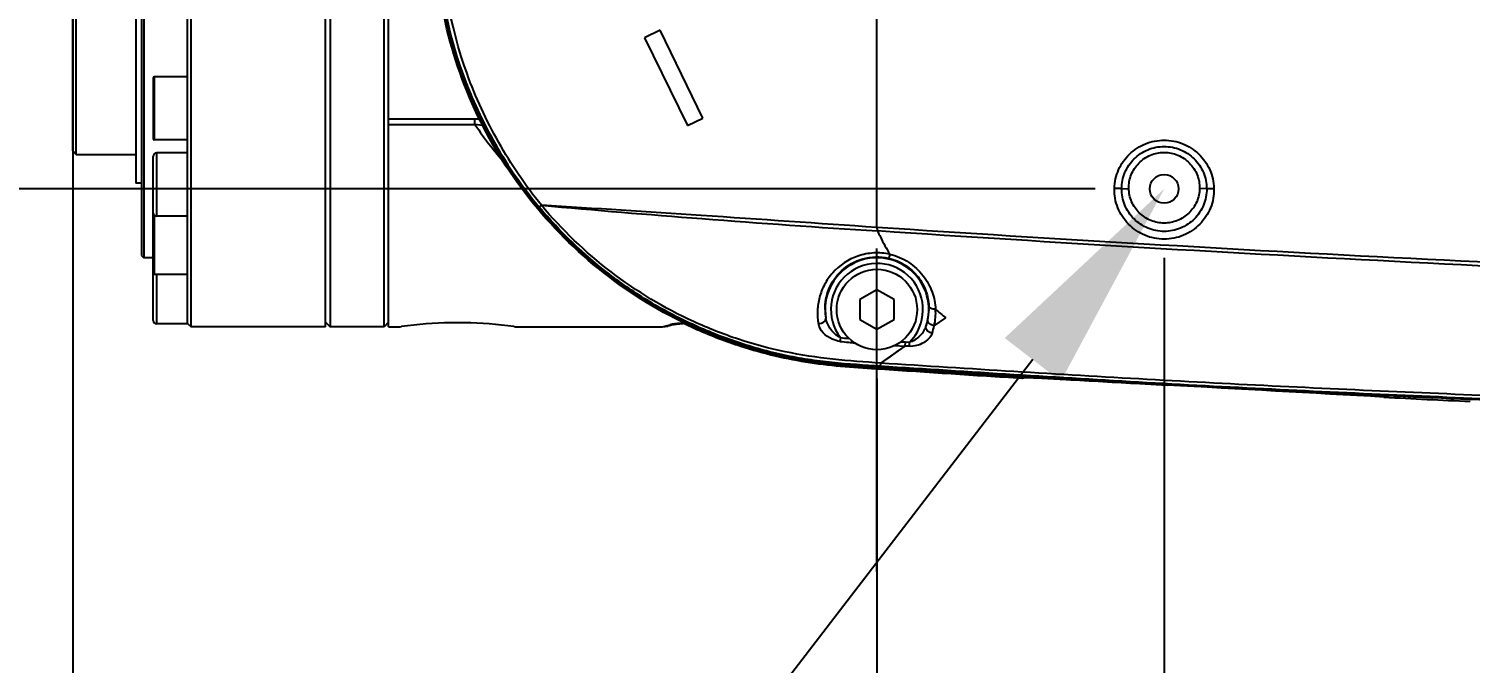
# Model space of a CAD drawing. Header units: millimetres. Extents: x 5828 to 6704, y 123 to 421.
# Drawn here: x 6406.93 to 6415.29, y 269.78 to 273.46 of the extents above; entities that cross this region are included whole.
import ezdxf
from ezdxf import colors
from ezdxf.entities.mleader import LeaderData, LeaderLine
from ezdxf.math import Vec2, Vec3

# ---------------------------------------------------------------- set-up
doc = ezdxf.new("R2010")
doc.units = ezdxf.units.MM
doc.linetypes.add('CENTER', pattern=[0.6, 0.375, -0.075, 0.075, -0.075])
for name, color, linetype in [('中心线', 7, 'Continuous'), ('外形图', 7, 'Continuous'), ('多重引线', 7, 'Continuous'), ('尺寸标注', 7, 'Continuous')]:
    doc.layers.add(name, color=color, linetype=linetype)
doc.styles.add('微软雅黑', font='msyh.ttc', dxfattribs={"height": 1.5})
doc.dimstyles.new('尺寸标注_1_15比例', dxfattribs={"dimtxt": 1.5, "dimasz": 1.25, "dimexe": 0.5, "dimexo": 0.4, "dimgap": 0.5, "dimtad": 1, "dimdec": 1, "dimlfac": 15, "dimdsep": 46, "dimtxsty": '微软雅黑', "dimcen": 0.09, "dimadec": 0, "dimazin": 0, "dimtp": 0.01, "dimtm": 0.01, "dimtfac": 1, "dimtdec": 1, "dimtofl": 0, "dimtmove": 0, "dimatfit": 3, "dimfxl": 1, "dimtolj": 1, "dimarcsym": 0})

# ---------------------------------------------------------------- blocks, each defined once
blk = doc.blocks.new('*D783')
at = {"layer": 'Defpoints', "color": 0}
for p in [(6407.1832, 274.0616), (6431.8498, 233.4909), (6431.8498, 229.3627)]:
    blk.add_point(p, dxfattribs=at)
at = {"layer": '尺寸标注', "color": 0, "lineweight": -2}
for p, q in [((6407.1832, 273.6616), (6407.1832, 228.8627)), ((6431.8498, 233.0909), (6431.8498, 228.8627)), ((6408.4332, 229.3627), (6430.5998, 229.3627))]:
    blk.add_line(p, q, dxfattribs=at)
at = {"layer": '尺寸标注', "color": 0}
for points in [[(6408.4332, 229.571), (6408.4332, 229.1543), (6407.1832, 229.3627)], [(6430.5998, 229.1543), (6430.5998, 229.571), (6431.8498, 229.3627)]]:
    blk.add_solid(points, dxfattribs=at)
at = {"layer": '尺寸标注', "color": 0, "insert": (6419.5165, 230.6378), "char_height": 1.5, "attachment_point": 5, "style": '微软雅黑'}
blk.add_mtext('\\A1;370', dxfattribs=at)
blk = doc.blocks.new('*D802')
at = {"layer": 'Defpoints', "color": 0}
for p in [(6413.5165, 275.5949), (6404.7161, 272.5282), (6413.5165, 272.5282)]:
    blk.add_point(p, dxfattribs=at)
at = {"layer": '尺寸标注', "color": 0, "lineweight": -2}
for p, q in [((6404.7161, 276.8449), (6404.7161, 281.6922)), ((6413.1165, 275.5949), (6404.2161, 275.5949)), ((6413.1165, 272.5282), (6404.2161, 272.5282)), ((6404.7161, 271.2782), (6404.7161, 270.0282))]:
    blk.add_line(p, q, dxfattribs=at)
at = {"layer": '尺寸标注', "color": 0}
for points in [[(6404.5078, 276.8449), (6404.9244, 276.8449), (6404.7161, 275.5949)], [(6404.9244, 271.2782), (6404.5078, 271.2782), (6404.7161, 272.5282)]]:
    blk.add_solid(points, dxfattribs=at)
at = {"layer": '尺寸标注', "color": 0, "insert": (6403.4409, 280.0791), "char_height": 1.5, "attachment_point": 5, "rotation": 90, "style": '微软雅黑'}
blk.add_mtext('\\A1;46', dxfattribs=at)
blk = doc.blocks.new('*D803')
at = {"layer": 'Defpoints', "color": 0}
for p in [(6413.5165, 272.5282), (6411.8498, 271.8282), (6411.8498, 268.1592)]:
    blk.add_point(p, dxfattribs=at)
at = {"layer": '尺寸标注', "color": 0, "lineweight": -2}
for p, q in [((6413.5165, 272.1282), (6413.5165, 267.6592)), ((6411.8498, 271.4282), (6411.8498, 267.6592)), ((6410.5998, 268.1592), (6409.3498, 268.1592)), ((6414.7665, 268.1592), (6419.4297, 268.1592))]:
    blk.add_line(p, q, dxfattribs=at)
at = {"layer": '尺寸标注', "color": 0}
for points in [[(6410.5998, 267.9509), (6410.5998, 268.3676), (6411.8498, 268.1592)], [(6414.7665, 268.3676), (6414.7665, 267.9509), (6413.5165, 268.1592)]]:
    blk.add_solid(points, dxfattribs=at)
at = {"layer": '尺寸标注', "color": 0, "insert": (6417.8955, 269.4349), "char_height": 1.5, "attachment_point": 5, "style": '微软雅黑'}
blk.add_mtext('\\A1;25', dxfattribs=at)

msp = doc.modelspace()

# ---------------------------------------------------------------- linework, layer by layer
at = {"layer": '中心线', "linetype": 'CENTER', "ltscale": 5}
msp.add_line((6411.8498, 270.3066), (6411.8498, 278.0305), dxfattribs=at)
at = {"layer": '外形图', "color": 7, "linetype": 'Continuous'}
for p, q in [((6407.8498, 271.7449), (6407.8498, 276.3782)), ((6407.8698, 271.7282), (6407.8698, 276.3949)), ((6408.6498, 271.7282), (6408.6498, 276.3949)), ((6408.6765, 276.3949), (6408.6765, 271.7282)), ((6408.9898, 271.7282), (6408.9898, 276.3949)), ((6409.0165, 271.7282), (6409.0165, 276.3949)), ((6407.5965, 275.9949), (6407.5965, 272.1282)), ((6407.5832, 275.9816), (6407.5832, 272.1416)), ((6411.8498, 272.3042), (6411.8498, 275.8189)), ((6407.5498, 275.5616), (6407.5498, 272.5616)), ((6407.1832, 272.7482), (6407.1832, 275.3749)), ((6407.2032, 272.7282), (6407.2032, 275.3949)), ((6410.5915, 273.4478), (6410.5016, 273.404)), ((6410.5016, 273.404), (6410.7501, 272.8947)), ((6410.8399, 272.9385), (6410.5915, 273.4478)), ((6407.6498, 273.1716), (6407.6498, 272.8182)), ((6407.6565, 273.1782), (6407.6565, 272.8116)), ((6407.8498, 273.1782), (6407.6565, 273.1782)), ((6409.0165, 272.9346), (6409.5168, 272.9346)), ((6409.0165, 272.9015), (6409.5168, 272.9015)), ((6409.5168, 272.9015), (6409.5168, 272.9346)), ((6410.7501, 272.8947), (6410.8399, 272.9385)), ((6407.1832, 272.7482), (6407.2032, 272.7282)), ((6407.8498, 272.8116), (6407.6565, 272.8116)), ((6407.6698, 272.7364), (6407.6698, 272.3697)), ((6407.8498, 272.7364), (6407.6698, 272.7364)), ((6407.2032, 272.7282), (6407.5498, 272.7282)), ((6407.6498, 271.7649), (6407.6498, 272.7164)), ((6407.5832, 272.5616), (6407.5498, 272.5616)), ((6413.2697, 272.5291), (6413.3111, 272.53)), ((6413.7633, 272.5291), (6413.7219, 272.53)), ((6407.6565, 272.375), (6407.6565, 272.0307)), ((6407.8498, 272.3697), (6407.6698, 272.3697)), ((6407.5832, 272.1416), (6407.5965, 272.1282)), ((6407.6498, 272.1282), (6407.5965, 272.1282)), ((6407.8498, 272.0307), (6407.6565, 272.0307)), ((6407.6698, 272.0307), (6407.6698, 271.7449)), ((6411.8498, 271.9429), (6411.7505, 271.8856)), ((6411.9491, 271.8856), (6411.8498, 271.9429)), ((6411.7505, 271.8856), (6411.7505, 271.7709)), ((6411.9491, 271.7709), (6411.9491, 271.8856)), ((6407.8498, 271.7449), (6407.6698, 271.7449)), ((6407.8498, 271.7482), (6407.8698, 271.7282)), ((6408.6498, 271.7549), (6408.6765, 271.7282)), ((6409.0165, 271.7549), (6408.9898, 271.7282)), ((6409.0832, 271.7282), (6409.0918, 271.7294)), ((6409.7419, 271.7293), (6409.7498, 271.7282)), ((6410.6043, 271.7282), (6410.6355, 271.7365)), ((6410.6043, 271.7282), (6410.6329, 271.7358)), ((6410.6329, 271.7358), (6410.6506, 271.7405)), ((6410.6355, 271.7365), (6410.6506, 271.7405)), ((6410.6806, 271.7432), (6410.6366, 271.7322)), ((6410.6801, 271.7431), (6410.6853, 271.7438)), ((6410.6829, 271.7437), (6410.6829, 271.7437)), ((6410.6845, 271.7437), (6410.687, 271.744)), ((6410.6853, 271.7438), (6410.6926, 271.7447)), ((6410.6912, 271.7446), (6410.6945, 271.7449)), ((6410.6926, 271.7447), (6410.7016, 271.7457)), ((6410.7, 271.7455), (6410.706, 271.7461)), ((6410.7016, 271.7457), (6410.713, 271.7468)), ((6410.7377, 271.7445), (6410.7413, 271.7428)), ((6410.7398, 271.749), (6410.7434, 271.7471)), ((6411.7505, 271.7709), (6411.8498, 271.7136)), ((6411.8498, 271.7136), (6411.9491, 271.7709)), ((6412.1824, 271.7343), (6412.2488, 271.7808)), ((6412.1824, 271.7341), (6412.2488, 271.7807)), ((6408.6498, 271.7282), (6407.8698, 271.7282)), ((6408.9898, 271.7282), (6408.6765, 271.7282)), ((6409.0165, 271.7282), (6409.0832, 271.7282)), ((6409.7498, 271.7282), (6409.7487, 271.7284)), ((6409.7498, 271.7282), (6410.6043, 271.7282)), ((6411.6377, 271.6657), (6411.6353, 271.6436)), ((6411.8724, 271.5171), (6412.0141, 271.6163)), ((6411.9497, 271.62), (6412.0141, 271.6163)), ((6412.0141, 271.6163), (6412.0155, 271.6388)), ((6412.0357, 271.6151), (6412.0141, 271.6164)), ((6412.0356, 271.615), (6412.0141, 271.6163)), ((6412.037, 271.6375), (6412.0155, 271.6388)), ((6411.8713, 271.4991), (6411.8724, 271.5171)), ((6412.7097, 271.4346), (6412.7039, 271.4332)), ((6412.7587, 271.433), (6412.7656, 271.4327)), ((6412.8063, 271.4306), (6412.8064, 271.4306)), ((6413.3744, 271.3991), (6413.5334, 271.3904))]:
    msp.add_line(p, q, dxfattribs=at)
for points in [[(6410.6043, 271.7282), (6410.6202, 271.7292), (6410.6366, 271.7322)], [(6410.6806, 271.7432), (6410.6809, 271.7432), (6410.6816, 271.7433)], [(6410.7118, 271.7467), (6410.7229, 271.7476), (6410.7347, 271.7486), (6410.7472, 271.7496), (6410.7543, 271.7501)], [(6411.8724, 271.5171), (6411.918, 271.549), (6411.9653, 271.5821), (6412.0142, 271.6164)], [(6412.7088, 271.4346), (6412.7087, 271.4346), (6412.7092, 271.4346)], [(6412.7092, 271.4346), (6412.711, 271.4347), (6412.7138, 271.4346), (6412.7174, 271.4346), (6412.7223, 271.4344), (6412.7289, 271.4342)], [(6412.7289, 271.4342), (6412.7372, 271.4339), (6412.7477, 271.4335), (6412.7615, 271.4329), (6412.7803, 271.432), (6412.8064, 271.4306)]]:
    msp.add_lwpolyline(points, dxfattribs=at)
for centre, radius in [((6413.5165, 272.5282), 0.0833), ((6411.8498, 271.8282), 0.2333)]:
    msp.add_circle(centre, radius, dxfattribs=at)
for centre, radius, start, end in [((6411.8536, 274.0626), 2.5631, 180.08712, 210.62132), ((6407.6565, 273.1716), 0.00667, 90, 180), ((6409.4833, 272.5246), 0.3783, 76.09268, 84.92509), ((6411.4218, 274.2022), 2.3067, 214.32535, 222.0338), ((6407.6565, 272.8182), 0.00667, 180, 270), ((6407.6698, 272.7164), 0.02, 90, 180), ((6411.8493, 274.0614), 2.5589, 210.64767, 211.03472), ((6411.8552, 274.0655), 2.566, 211.04499, 220.84875), ((6407.6698, 272.3897), 0.02, 180, 270), ((6411.8474, 274.0592), 2.556, 220.85637, 221.88617), ((6411.8529, 274.0649), 2.5639, 221.8987, 230.99584), ((6411.8523, 274.0643), 2.563, 230.99772, 232.51677), ((6411.8498, 271.8282), 0.3006, 340.70052, 189.67947), ((6411.8498, 271.8282), 0.2672, 314.45566, 217.44404), ((6407.6565, 272.0374), 0.00667, 180, 270), ((6411.8508, 274.0626), 2.5608, 232.52077, 241.02637), ((6411.8433, 274.0498), 2.5459, 241.03374, 243.20462), ((6411.8493, 271.8326), 0.3008, 180.83509, 190.51898), ((6411.852, 271.8324), 0.3, 347.34559, 359.20708), ((6411.8517, 271.8324), 0.3002, 359.20756, 3.18722), ((6411.8376, 271.81), 0.353, 347.59126, 3.14573), ((6413.0703, 272.831), 1.3334, 228.69066, 231.96924), ((6407.6698, 271.7649), 0.02, 180, 270), ((6409.42, 269.3752), 2.377, 91.04509, 97.96629), ((6409.4163, 269.4584), 2.2937, 89.99489, 90.99083), ((6409.4164, 269.4239), 2.3282, 89.00982, 89.99733), ((6409.4151, 269.4014), 2.3507, 81.97732, 88.98754), ((6410.6554, 271.8546), 0.1142, 267.60648, 282.5143), ((6410.7712, 270.9673), 0.7831, 96.25808, 97.16647), ((6410.6556, 271.8532), 0.1129, 282.5684, 283.99978), ((6410.8074, 270.6395), 1.1129, 95.81694, 96.26672), ((6410.8364, 270.3559), 1.398, 95.56681, 95.82316), ((6411.8517, 274.0687), 2.5666, 243.22787, 251.03922), ((6411.8482, 274.0592), 2.5673, 244.08288, 244.36888), ((6411.8479, 274.0586), 2.5666, 244.4601, 247.59618), ((6411.8517, 271.8325), 0.3003, 339.82055, 347.34087), ((6411.838, 271.8098), 0.3525, 340.2109, 347.60804), ((6411.8541, 274.0739), 2.5831, 247.59799, 250.63117), ((6411.9163, 274.2047), 2.5542, 263.73661, 264.85666), ((6411.8582, 274.0852), 2.5952, 250.62999, 252.10217), ((6411.8647, 274.1048), 2.605, 251.02706, 253.57982), ((6412.0102, 275.0434), 3.4204, 263.70644, 264.54917), ((6412.0478, 275.4344), 3.8132, 264.54525, 265.09655), ((6411.8549, 269.0641), 2.5797, 86.43145, 87.03871), ((6423.1717, 270.9547), 11.1556, 176.49121, 176.60656), ((6412.6919, 271.4508), 0.02, 266.43418, 283.74005), ((6412.692, 271.4503), 0.0195, 283.7162, 292.24336), ((6412.7128, 271.3874), 0.0475, 105.21604, 107.98077), ((6412.699, 271.4525), 0.0199, 267.32685, 284.26083), ((6412.7093, 271.3242), 0.1106, 90.01729, 90.68313), ((6412.6861, 270.1947), 1.2402, 87.84657, 88.42785), ((6412.6301, 268.6578), 2.7782, 87.34663, 87.88187), ((6412.5192, 266.2299), 5.2086, 86.84072, 87.28881), ((6380.7574, -331.1103), 603.3915, 86.7665387, 86.8861852), ((6416.7704, 306.734), 35.4687, 266.80165, 267.61122)]:
    msp.add_arc(centre, radius, start, end, dxfattribs=at)
for points, knots in [([(6412.6978, 271.4326), (6412.5954, 271.4388), (6412.3905, 271.4514), (6412.1344, 271.4684), (6411.9295, 271.4822), (6411.7255, 271.4947), (6411.4716, 271.5153), (6411.1728, 271.5783), (6410.7883, 271.708), (6410.3403, 271.9543), (6409.888, 272.3675), (6409.545, 272.8754), (6409.3314, 273.4493), (6409.2822, 273.8555), (6409.2819, 274.0579)], [0, 0, 0, 0, 0.063181, 0.126399, 0.158017, 0.18959, 0.252297, 0.314661, 0.37707, 0.501658, 0.626245, 0.750833, 0.875417, 1, 1, 1, 1]), ([(6409.2922, 274.0589), (6409.2925, 273.8714), (6409.3347, 273.4953), (6409.5189, 272.9593), (6409.8161, 272.4766), (6410.1461, 272.1379), (6410.449, 271.9155), (6410.6935, 271.7744), (6410.952, 271.6613), (6411.2214, 271.5773), (6411.4983, 271.5234), (6411.7323, 271.5037), (6411.9196, 271.4929), (6412.1069, 271.4816), (6412.3408, 271.4654), (6412.6216, 271.4471), (6412.9024, 271.4305), (6413.1833, 271.4143), (6413.5579, 271.3931), (6414.0262, 271.3684), (6414.5883, 271.3411), (6415.1505, 271.3159), (6415.9002, 271.2853), (6416.8375, 271.252), (6417.9626, 271.2193), (6419.4628, 271.1842), (6421.3384, 271.1542), (6423.5893, 271.1328), (6425.0899, 271.1227), (6425.8402, 271.1174)], [0, 0, 0, 0, 0.03123, 0.062458, 0.093688, 0.124916, 0.140555, 0.156192, 0.171829, 0.187473, 0.203107, 0.218729, 0.226548, 0.234365, 0.249989, 0.265612, 0.281238, 0.296864, 0.312489, 0.343739, 0.37499, 0.40624, 0.437491, 0.499992, 0.562493, 0.624994, 0.749996, 0.874998, 1, 1, 1, 1]), ([(6409.2951, 274.0616), (6409.2951, 273.7664), (6409.3741, 273.3181), (6409.6248, 272.7802), (6409.7956, 272.5358), (6409.8907, 272.4222)], [0, 0, 0, 0, 0.499061, 0.749534, 1, 1, 1, 1]), ([(6409.9027, 272.4334), (6409.81, 272.5472), (6409.6444, 272.7916), (6409.3979, 273.3251), (6409.3205, 273.7691), (6409.3201, 274.0616)], [0, 0, 0, 0, 0.250459, 0.500915, 1, 1, 1, 1]), ([(6413.2282, 272.5307), (6413.2288, 272.5675), (6413.2452, 272.6418), (6413.3109, 272.7337), (6413.4051, 272.7965), (6413.5165, 272.8175), (6413.6279, 272.7965), (6413.7221, 272.7337), (6413.7878, 272.6418), (6413.8042, 272.5675), (6413.8048, 272.5307)], [0, 0, 0, 0, 0.124901, 0.249896, 0.374931, 0.499995, 0.625058, 0.750096, 0.875095, 1, 1, 1, 1]), ([(6413.2697, 272.5291), (6413.2699, 272.5611), (6413.2831, 272.6255), (6413.3381, 272.7069), (6413.4201, 272.7612), (6413.5165, 272.7803), (6413.6129, 272.7612), (6413.6949, 272.7069), (6413.7499, 272.6255), (6413.7631, 272.5611), (6413.7633, 272.5291)], [0, 0, 0, 0, 0.125005, 0.249983, 0.374985, 0.499995, 0.625005, 0.750008, 0.874989, 1, 1, 1, 1]), ([(6413.3111, 272.53), (6413.3105, 272.557), (6413.3197, 272.6122), (6413.3663, 272.6812), (6413.4347, 272.7286), (6413.5165, 272.7447), (6413.5983, 272.7286), (6413.6667, 272.6812), (6413.7132, 272.6122), (6413.7225, 272.557), (6413.7219, 272.53)], [0, 0, 0, 0, 0.124969, 0.250069, 0.375017, 0.500016, 0.625008, 0.749952, 0.875052, 1, 1, 1, 1]), ([(6413.8048, 272.5307), (6413.8063, 272.4928), (6413.7927, 272.4152), (6413.7278, 272.3181), (6413.6315, 272.2513), (6413.5165, 272.2289), (6413.4015, 272.2513), (6413.3052, 272.3181), (6413.2404, 272.4152), (6413.2267, 272.4928), (6413.2282, 272.5307)], [0, 0, 0, 0, 0.124887, 0.249896, 0.374926, 0.500001, 0.625074, 0.750113, 0.875123, 1, 1, 1, 1]), ([(6413.2697, 272.5291), (6413.2666, 272.5293), (6413.2528, 272.53), (6413.2389, 272.5305), (6413.2282, 272.5307)], [0, 0, 0, 0, 0.224415, 1, 1, 1, 1]), ([(6413.7633, 272.5291), (6413.7635, 272.4969), (6413.7509, 272.4318), (6413.6961, 272.3494), (6413.6137, 272.2944), (6413.5165, 272.275), (6413.4194, 272.2944), (6413.337, 272.3494), (6413.2821, 272.4318), (6413.2695, 272.4969), (6413.2697, 272.5291)], [0, 0, 0, 0, 0.125003, 0.24997, 0.374973, 0.499998, 0.625022, 0.750025, 0.874995, 1, 1, 1, 1]), ([(6413.7219, 272.53), (6413.7213, 272.5037), (6413.7103, 272.4505), (6413.6633, 272.3846), (6413.596, 272.3398), (6413.5165, 272.3245), (6413.437, 272.3398), (6413.3697, 272.3846), (6413.3227, 272.4505), (6413.3117, 272.5037), (6413.3111, 272.53)], [0, 0, 0, 0, 0.125031, 0.250113, 0.375047, 0.500014, 0.624977, 0.74991, 0.874988, 1, 1, 1, 1]), ([(6413.7633, 272.5291), (6413.7664, 272.5293), (6413.7802, 272.53), (6413.7941, 272.5305), (6413.8048, 272.5307)], [0, 0, 0, 0, 0.224414, 1, 1, 1, 1]), ([(6409.8907, 272.4222), (6409.8917, 272.4234), (6409.8962, 272.4266), (6409.9, 272.4306), (6409.9027, 272.4334)], [0, 0, 0, 0, 0.281453, 1, 1, 1, 1]), ([(6411.8713, 271.4991), (6411.7776, 271.505), (6411.637, 271.5143), (6411.4506, 271.5372), (6411.2657, 271.5707), (6411.0389, 271.6336), (6410.7766, 271.7379), (6410.527, 271.87), (6410.2165, 272.0817), (6410.011, 272.2784), (6409.8907, 272.4222)], [0, 0, 0, 0, 0.125047, 0.187526, 0.25001, 0.375106, 0.500234, 0.625256, 0.750289, 1, 1, 1, 1]), ([(6411.8499, 272.3042), (6411.5101, 272.3275), (6410.8611, 272.3726), (6410.212, 272.4142), (6409.9027, 272.4334)], [0, 0, 0, 0, 0.523594, 1, 1, 1, 1]), ([(6409.9027, 272.4334), (6410.2126, 272.4049), (6410.8626, 272.3515), (6411.5132, 272.3058), (6411.8535, 272.2838)], [0, 0, 0, 0, 0.477127, 1, 1, 1, 1]), ([(6411.8724, 271.5171), (6411.7793, 271.5236), (6411.5932, 271.5371), (6411.3157, 271.5777), (6411.0447, 271.6509), (6410.6969, 271.7878), (6410.2942, 272.0303), (6410.0222, 272.2904), (6409.9027, 272.4334)], [0, 0, 0, 0, 0.125083, 0.250085, 0.37523, 0.500378, 0.750195, 1, 1, 1, 1]), ([(6424.2495, 271.8824), (6423.7324, 271.8833), (6422.6984, 271.8898), (6420.6304, 271.9181), (6418.046, 271.9851), (6414.9464, 272.1154), (6412.8817, 272.2362), (6411.8498, 272.3042)], [0, 0, 0, 0, 0.125001, 0.250002, 0.500001, 0.750001, 1, 1, 1, 1]), ([(6411.8535, 272.2838), (6411.8588, 272.2721), (6411.8805, 272.226), (6411.9051, 272.1813), (6411.9247, 272.1486)], [0, 0, 0, 0, 0.251441, 1, 1, 1, 1]), ([(6424.2498, 271.8532), (6423.7329, 271.8575), (6422.6991, 271.8608), (6421.1485, 271.8841), (6419.5982, 271.9194), (6417.5315, 271.9828), (6414.9492, 272.0935), (6412.885, 272.2151), (6411.8535, 272.2838)], [0, 0, 0, 0, 0.125, 0.250001, 0.375002, 0.500003, 0.750001, 1, 1, 1, 1]), ([(6411.9247, 272.1486), (6411.8944, 272.1564), (6411.831, 272.1602), (6411.7111, 272.138), (6411.6081, 272.0689), (6411.5432, 271.9752), (6411.5139, 271.8997), (6411.502, 271.8226), (6411.5049, 271.771), (6411.5103, 271.7464)], [0, 0, 0, 0, 0.138166, 0.275093, 0.534675, 0.657376, 0.774837, 0.888658, 1, 1, 1, 1]), ([(6411.9247, 272.1486), (6411.9239, 272.1455), (6411.9224, 272.1401), (6411.9202, 272.1327), (6411.9185, 272.1289), (6411.9175, 272.1261), (6411.9168, 272.126)], [0, 0, 0, 0, 0.398966, 0.713286, 0.917544, 1, 1, 1, 1]), ([(6411.9247, 272.1486), (6411.9632, 272.1401), (6412.0365, 272.1088), (6412.1207, 272.0296), (6412.1745, 271.9336), (6412.1884, 271.8634), (6412.1901, 271.8294)], [0, 0, 0, 0, 0.267096, 0.524809, 0.769322, 1, 1, 1, 1]), ([(6411.5485, 271.8282), (6411.5479, 271.868), (6411.5636, 271.9521), (6411.6398, 272.0627), (6411.7663, 272.1345), (6411.8683, 272.1371), (6411.9168, 272.126)], [0, 0, 0, 0, 0.220957, 0.460537, 0.723406, 1, 1, 1, 1]), ([(6411.9168, 272.126), (6411.9511, 272.1183), (6412.0159, 272.0911), (6412.091, 272.0224), (6412.1375, 271.9387), (6412.1498, 271.8783), (6412.1515, 271.8491)], [0, 0, 0, 0, 0.271351, 0.530695, 0.77351, 1, 1, 1, 1]), ([(6412.1901, 271.8294), (6412.1853, 271.8293), (6412.1711, 271.83), (6412.1524, 271.839), (6412.1515, 271.8491)], [0, 0, 0, 0, 0.3215, 1, 1, 1, 1]), ([(6410.6636, 271.7429), (6410.6624, 271.7428), (6410.658, 271.7421), (6410.6536, 271.7413), (6410.6506, 271.7405)], [0, 0, 0, 0, 0.29085, 1, 1, 1, 1]), ([(6410.6735, 271.7443), (6410.6727, 271.7442), (6410.6694, 271.7438), (6410.6661, 271.7433), (6410.6636, 271.7429)], [0, 0, 0, 0, 0.261584, 1, 1, 1, 1]), ([(6410.751, 271.7516), (6410.7466, 271.7513), (6410.7299, 271.7499), (6410.7132, 271.7485), (6410.7008, 271.7473)], [0, 0, 0, 0, 0.258375, 1, 1, 1, 1]), ([(6411.5103, 271.7464), (6411.5161, 271.7467), (6411.5273, 271.7489), (6411.5417, 271.7558), (6411.5518, 271.7655), (6411.5541, 271.7741), (6411.5535, 271.7777)], [0, 0, 0, 0, 0.298601, 0.5784, 0.81214, 1, 1, 1, 1]), ([(6411.6353, 271.6436), (6411.6198, 271.6453), (6411.5666, 271.6609), (6411.5168, 271.7067), (6411.5103, 271.7464)], [0, 0, 0, 0, 0.278812, 1, 1, 1, 1]), ([(6411.6377, 271.6657), (6411.6266, 271.6713), (6411.6058, 271.6848), (6411.5733, 271.7206), (6411.5577, 271.7545), (6411.5535, 271.7777)], [0, 0, 0, 0, 0.257123, 0.510238, 1, 1, 1, 1]), ([(6412.1335, 271.7289), (6412.126, 271.7079), (6412.106, 271.6787), (6412.0699, 271.6504), (6412.0482, 271.6409), (6412.037, 271.6375)], [0, 0, 0, 0, 0.488939, 0.742286, 1, 1, 1, 1]), ([(6412.1698, 271.6904), (6412.1642, 271.6918), (6412.1537, 271.6958), (6412.141, 271.7052), (6412.133, 271.7166), (6412.1324, 271.7254), (6412.1335, 271.7289)], [0, 0, 0, 0, 0.297183, 0.575095, 0.808934, 1, 1, 1, 1]), ([(6412.1824, 271.7341), (6412.177, 271.735), (6412.1668, 271.7381), (6412.1515, 271.7466), (6412.1433, 271.7594), (6412.1447, 271.7667)], [0, 0, 0, 0, 0.304843, 0.585812, 1, 1, 1, 1]), ([(6412.1698, 271.6904), (6412.162, 271.6668), (6412.1298, 271.6374), (6412.08, 271.6176), (6412.0505, 271.614), (6412.0356, 271.615)], [0, 0, 0, 0, 0.461839, 0.723504, 1, 1, 1, 1]), ([(6411.0606, 271.6157), (6411.191, 271.5735), (6411.4592, 271.5095), (6411.8017, 271.4878), (6412.0752, 271.4705), (6412.3486, 271.4517), (6412.5538, 271.4392), (6412.6906, 271.4308)], [0, 0, 0, 0, 0.249937, 0.499945, 0.62495, 0.749968, 1, 1, 1, 1]), ([(6411.6337, 271.5117), (6411.7071, 271.505), (6411.8545, 271.4954), (6412.0758, 271.4811), (6412.2975, 271.4661), (6412.593, 271.4475), (6412.9624, 271.4251), (6413.4058, 271.3997), (6413.8493, 271.3759), (6414.4408, 271.3461), (6415.1804, 271.3124), (6416.0682, 271.2772), (6417.2522, 271.2368), (6418.7326, 271.1975), (6420.5094, 271.1647), (6422.8786, 271.1356), (6424.6556, 271.124), (6425.8402, 271.1157)], [0, 0, 0, 0, 0.01555, 0.03118, 0.046811, 0.06243, 0.09367, 0.124919, 0.156165, 0.187413, 0.249912, 0.312415, 0.374921, 0.499941, 0.624959, 0.749971, 1, 1, 1, 1]), ([(6424.2492, 271.1314), (6423.2171, 271.1396), (6421.669, 271.1527), (6419.605, 271.1849), (6418.0572, 271.2189), (6416.5097, 271.2645), (6414.9627, 271.3251), (6413.4163, 271.3995), (6412.3863, 271.4666), (6411.8713, 271.4991)], [0, 0, 0, 0, 0.249999, 0.374999, 0.499999, 0.624999, 0.75, 0.875, 1, 1, 1, 1]), ([(6424.2498, 271.1553), (6423.7338, 271.1595), (6422.7018, 271.1681), (6421.1538, 271.1824), (6419.6059, 271.206), (6418.0582, 271.2401), (6416.5107, 271.2852), (6414.9637, 271.344), (6413.4174, 271.4189), (6412.3874, 271.4844), (6411.8724, 271.5171)], [0, 0, 0, 0, 0.124999, 0.25, 0.375, 0.5, 0.625, 0.75, 0.875, 1, 1, 1, 1]), ([(6412.6906, 271.4308), (6412.6908, 271.4308), (6412.6904, 271.4325), (6412.6907, 271.4331), (6412.6908, 271.4338)], [0, 0, 0, 0, 0.230104, 1, 1, 1, 1]), ([(6412.7053, 271.4345), (6412.7054, 271.4346), (6412.7063, 271.4347), (6412.7072, 271.4347), (6412.7079, 271.4347)], [0, 0, 0, 0, 0.120879, 1, 1, 1, 1]), ([(6412.7092, 271.4347), (6412.71, 271.4347), (6412.7136, 271.4347), (6412.7173, 271.4346), (6412.7202, 271.4345)], [0, 0, 0, 0, 0.211826, 1, 1, 1, 1]), ([(6412.8063, 271.4306), (6412.8534, 271.428), (6413.0427, 271.4176), (6413.2321, 271.407), (6413.3744, 271.3991)], [0, 0, 0, 0, 0.248523, 1, 1, 1, 1])]:
    msp.add_open_spline(points, degree=3, knots=knots, dxfattribs=at)
for points in [[(6409.5168, 272.9346), (6409.5294, 272.9346), (6409.542, 272.9338), (6409.5545, 272.9324)], [(6411.8535, 272.2838), (6411.8537, 272.2907), (6411.8513, 272.2974), (6411.8499, 272.3042)], [(6411.1283, 271.6061), (6411.2384, 271.5737), (6411.3509, 271.5483), (6411.4644, 271.5315)], [(6411.4644, 271.5315), (6411.5206, 271.5233), (6411.5771, 271.5169), (6411.6337, 271.5117)], [(6412.7053, 271.4345), (6412.7037, 271.4341), (6412.702, 271.4337), (6412.7003, 271.4333)]]:
    msp.add_open_spline(points, degree=3, dxfattribs=at)

# ---------------------------------------------------------------- dimensions: what is measured, and where the dimension line sits
at = {"layer": '尺寸标注'}
dim = msp.add_linear_dim(base=(6404.7161, 272.5282), p1=(6413.5165, 275.5949), p2=(6413.5165, 272.5282), angle=90, dimstyle='尺寸标注_1_15比例', dxfattribs=at)
dim.commit()
dim.dimension.update_dxf_attribs({"geometry": '*D802', "text_midpoint": (6404.7161, 280.0791), "dimtype": 160})
dim = msp.add_linear_dim(base=(6431.8498, 229.3627), p1=(6407.1832, 274.0616), p2=(6431.8498, 233.4909), dimstyle='尺寸标注_1_15比例', dxfattribs=at)
dim.commit()
dim.dimension.update_dxf_attribs({"geometry": '*D783', "text_midpoint": (6419.5165, 230.6378)})
dim = msp.add_linear_dim(base=(6411.8498, 268.1592), p1=(6413.5165, 272.5282), p2=(6411.8498, 271.8282), dimstyle='尺寸标注_1_15比例', dxfattribs=at)
dim.commit()
dim.dimension.update_dxf_attribs({"geometry": '*D803', "text_midpoint": (6417.8955, 268.1592), "dimtype": 160})

# ---------------------------------------------------------------- leaders
at = {"layer": '多重引线'}
ml = msp.add_multileader_mtext('Standard', dxfattribs=at)
ml.set_content('\\pxqc;4×M3 depth6', style='微软雅黑')
ml.set_leader_properties()
ml.build(insert=Vec2(0, 0))
ml.multileader.update_dxf_attribs({"text_left_attachment_type": 5, "text_right_attachment_type": 5, "dogleg_length": 1, "arrow_head_size": 1.25})
ctx = ml.context
ctx.base_point, ctx.char_height, ctx.arrow_head_size, ctx.plane_origin = Vec3(6389.6967, 264.9728), 1.5, 1.25, Vec3(6413.5165, 272.5282)
ctx.left_attachment, ctx.right_attachment, ctx.text_align_type = 5, 5, 2
notes = []
notes.append((ctx, [(0, (1, 1, 0), (6407.7019, 264.9728), (-1, 0), 1, [(0, [(6413.5165, 272.5282)], 0, [])])]))
ctx.mtext.insert, ctx.mtext.alignment, ctx.mtext.flow_direction = Vec3(6398.1993, 267.0509), 2, 5
for ctx, leaders in notes:
    for number, flags, end, landing, length, lines in leaders:
        leader = LeaderData()
        leader.index, (leader.has_last_leader_line, leader.has_dogleg_vector, leader.attachment_direction) = number, flags
        leader.last_leader_point, leader.dogleg_vector, leader.dogleg_length = Vec3(end), Vec3(landing), length
        for number, points, colour, breaks in lines:
            line = LeaderLine()
            line.index, line.vertices, line.color, line.breaks = number, Vec3.list(points), colors.encode_raw_color(colour), breaks
            leader.lines.append(line)
        ctx.leaders.append(leader)

doc.saveas('drawing.dxf')
